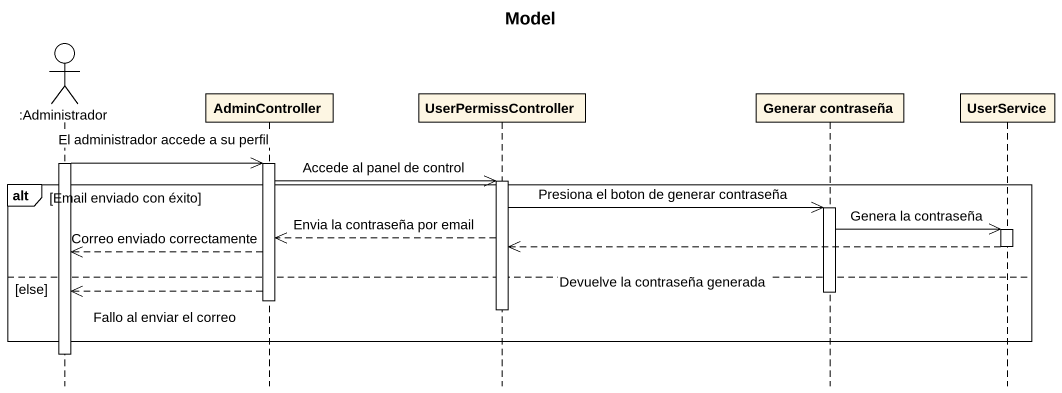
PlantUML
@startuml
title Model
hide footbox
actor ":Administrador" as Administrador
participant AdminController
participant UserPermissController
participant "Generar contraseña" as Generar_contraseña
participant UserService

activate Administrador
Administrador ->> AdminController : El administrador accede a su perfil
activate AdminController
AdminController ->> UserPermissController : Accede al panel de control
activate UserPermissController
alt Email enviado con éxito
  UserPermissController ->> Generar_contraseña : Presiona el boton de generar contraseña
  activate Generar_contraseña
  Generar_contraseña ->> UserService : Genera la contraseña
  activate UserService
  UserPermissController -->> AdminController : Envia la contraseña por email
  UserService -->> UserPermissController : Devuelve la contraseña generada
  deactivate UserService
  AdminController -->> Administrador : Correo enviado correctamente
else else
  AdminController -->> Administrador : Fallo al enviar el correo
  deactivate Generar_contraseña
  deactivate AdminController
  deactivate UserPermissController
end
deactivate Administrador
@enduml
